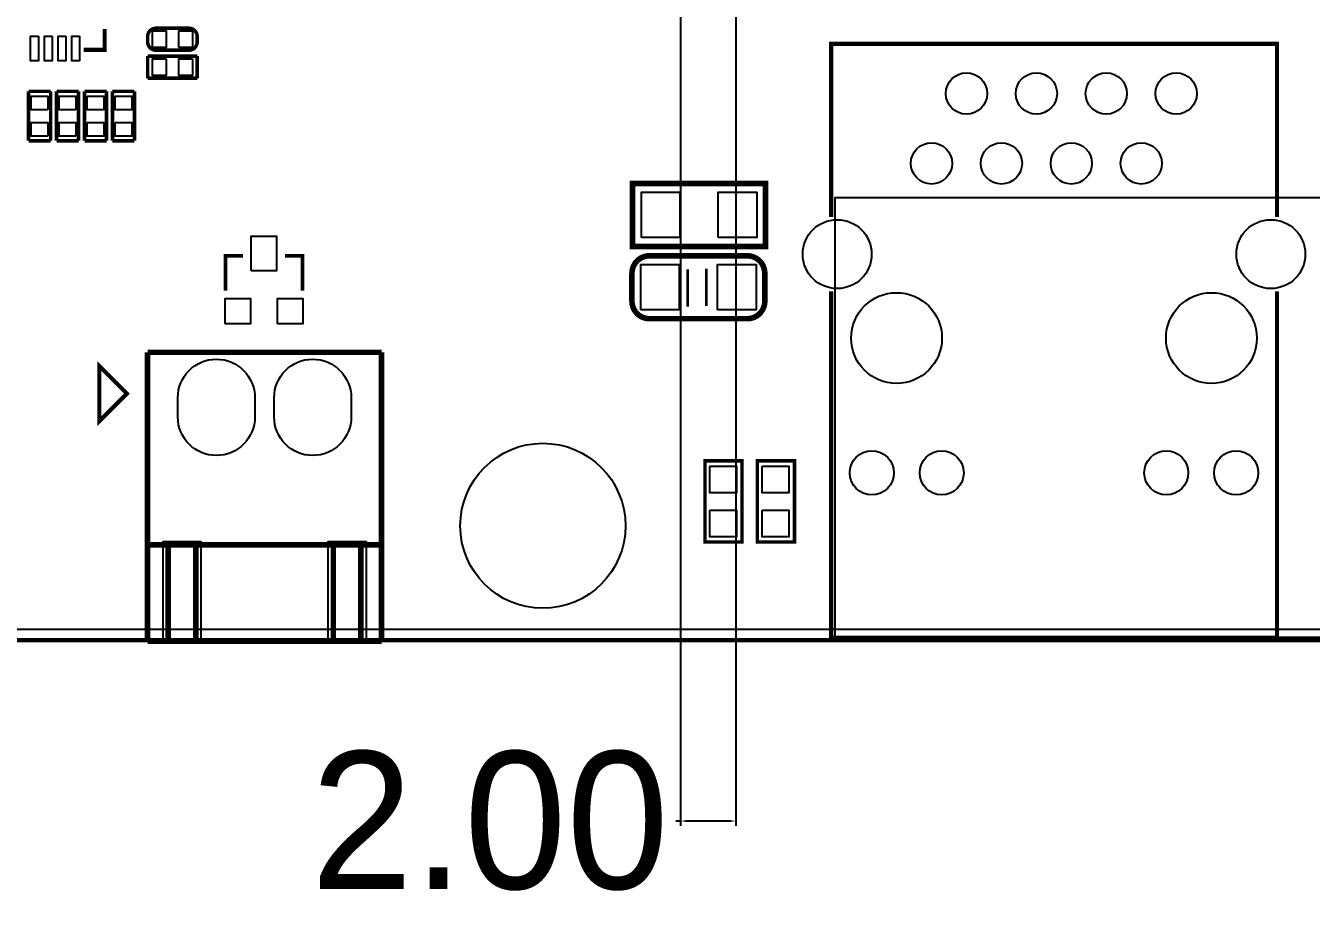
# Model space of a CAD drawing. Extents: x -114 to 119, y -60 to 69.
# Drawn here: x -62.06 to -15.34, y -59.86 to -27.66 of the extents above; entities that cross this region are included whole.
import ezdxf

# ---------------------------------------------------------------- set-up
doc = ezdxf.new("R2010")
doc.units = 0
doc.header["$MEASUREMENT"] = 0
doc.layers.get('0').update_dxf_attribs({"linetype": 'CONTINUOUS'})
doc.layers.get('Defpoints').update_dxf_attribs({"linetype": 'CONTINUOUS'})
doc.layers.add('ETCH_BOTTOM', color=253, linetype='CONTINUOUS')
doc.dimstyles.get("Standard").update_dxf_attribs({"dimtxt": 5, "dimasz": 0.18, "dimexe": 0.18, "dimexo": 0.0625, "dimgap": 0.09, "dimtad": 0, "dimtih": 1, "dimtoh": 1, "dimzin": 0, "dimdsep": 46, "dimtxsty": 'Standard', "dimcen": 0.09, "dimadec": 0, "dimazin": 0, "dimtfac": 1, "dimtofl": 0, "dimtmove": 0, "dimatfit": 3, "dimfxl": 0, "dimtolj": 1, "dimtzin": 0, "dimarcsym": 0})

# ---------------------------------------------------------------- blocks, each defined once
blk = doc.blocks.new('*D14')
at = {"color": 0, "linetype": 'Continuous', "lineweight": -2, "transparency": 16777216}
for p, q in [((-38.259, 1.083), (-38.259, -56.758)), ((-36.259, 1.083), (-36.259, -56.758)), ((-38.259, -56.578), (-38.439, -56.578)), ((-36.439, -56.578), (-38.079, -56.578))]:
    blk.add_line(p, q, dxfattribs=at)
at = {"color": 0, "linetype": 'Continuous', "transparency": 16777216}
for points in [[(-38.079, -56.548), (-38.079, -56.608), (-38.259, -56.578)], [(-36.439, -56.548), (-36.439, -56.608), (-36.259, -56.578)]]:
    blk.add_solid(points, dxfattribs=at)
at = {"layer": 'Defpoints', "color": 0, "linetype": 'Continuous', "transparency": 16777216}
for p in [(-38.259, 1.146), (-36.259, 1.146), (-38.259, -56.578)]:
    blk.add_point(p, dxfattribs=at)
at = {"color": 0, "linetype": 'Continuous', "transparency": 16777216, "insert": (-45.195, -56.578), "char_height": 5, "attachment_point": 5}
blk.add_mtext('\\A1;2.00', dxfattribs=at)

msp = doc.modelspace()

# ---------------------------------------------------------------- linework, layer by layer
at = {"layer": 'ETCH_BOTTOM'}
for points in [[(-89.999998, 47.079103, 0.1524, 0.1524, 0), (-89.999998, -47.9679, 0.1524, 0.1524, 0.414214), (-87.967998, -49.9999, 0.1524, 0.1524, 0), (87.967998, -49.9999, 0.1524, 0.1524, 0.414214), (89.999998, -47.9679, 0.1524, 0.1524, 0), (89.999998, 47.968103, 0.1524, 0.1524, 0.414214), (87.967998, 50.000103, 0.1524, 0.1524, 0), (-87.967998, 50.000103, 0.1524, 0.1524, 0.414214), (-89.999998, 47.968103, 0.1524, 0.1524, 0), (-89.999998, 47.079103, 0.1524, 0.1524, 0)], [(-59.188731, -27.782393, 0.1524, 0.1524, 0), (-59.188731, -28.544393, 0.1524, 0.1524, 0), (-59.950731, -28.544393, 0.1524, 0.1524, 0)], [(-55.825923, -28.0559, 0.127, 0.127, 0), (-55.825923, -28.2559, 0.127, 0.127, -0.414215), (-56.125923, -28.555899, 0.127, 0.127, 0), (-57.325717, -28.555899, 0.127, 0.127, -0.414215), (-57.625717, -28.2559, 0.127, 0.127, 0), (-57.625717, -28.0559, 0.127, 0.127, -0.414215), (-57.325717, -27.755901, 0.127, 0.127, 0), (-56.125923, -27.755901, 0.127, 0.127, -0.414215), (-55.825923, -28.0559, 0.127, 0.127, 0)], [(-16.593312, -34.620175, 0.1524, 0.1524, 0), (-16.593312, -28.320213, 0.1524, 0.1524, 0), (-32.793432, -28.320213, 0.1524, 0.1524, 0), (-32.793432, -34.620175, 0.1524, 0.1524, 0)], [(-57.625717, -28.771901, 0.127, 0.127, 0), (-55.825923, -28.771901, 0.127, 0.127, 0)], [(-57.625717, -29.571899, 0.127, 0.127, 0), (-57.625717, -28.771901, 0.127, 0.127, 0)], [(-55.825923, -28.771901, 0.127, 0.127, 0), (-55.825923, -29.571899, 0.127, 0.127, 0)], [(-55.825923, -29.571899, 0.127, 0.127, 0), (-57.625717, -29.571899, 0.127, 0.127, 0)], [(-61.951819, -30.050003, 0.127, 0.127, 0), (-61.151821, -30.050003, 0.127, 0.127, 0)], [(-61.951819, -31.849797, 0.127, 0.127, 0), (-61.951819, -30.050003, 0.127, 0.127, 0)], [(-61.151821, -30.050003, 0.127, 0.127, 0), (-61.151821, -31.849797, 0.127, 0.127, 0)], [(-60.935819, -30.050003, 0.127, 0.127, 0), (-60.135821, -30.050003, 0.127, 0.127, 0)], [(-60.935819, -31.849797, 0.127, 0.127, 0), (-60.935819, -30.050003, 0.127, 0.127, 0)], [(-60.135821, -30.050003, 0.127, 0.127, 0), (-60.135821, -31.849797, 0.127, 0.127, 0)], [(-59.919819, -31.849797, 0.127, 0.127, 0), (-59.919819, -30.050003, 0.127, 0.127, 0)], [(-59.919819, -30.050003, 0.127, 0.127, 0), (-59.119821, -30.050003, 0.127, 0.127, 0)], [(-59.119821, -30.050003, 0.127, 0.127, 0), (-59.119821, -31.849797, 0.127, 0.127, 0)], [(-58.903819, -31.849797, 0.127, 0.127, 0), (-58.903819, -30.050003, 0.127, 0.127, 0)], [(-58.903819, -30.050003, 0.127, 0.127, 0), (-58.103821, -30.050003, 0.127, 0.127, 0)], [(-58.103821, -30.050003, 0.127, 0.127, 0), (-58.103821, -31.849797, 0.127, 0.127, 0)], [(-61.151821, -31.849797, 0.127, 0.127, 0), (-61.951819, -31.849797, 0.127, 0.127, 0)], [(-60.135821, -31.849797, 0.127, 0.127, 0), (-60.935819, -31.849797, 0.127, 0.127, 0)], [(-59.119821, -31.849797, 0.127, 0.127, 0), (-59.919819, -31.849797, 0.127, 0.127, 0)], [(-58.103821, -31.849797, 0.127, 0.127, 0), (-58.903819, -31.849797, 0.127, 0.127, 0)], [(-40.005, -33.401, 0.2032, 0.2032, 0), (-35.179, -33.401, 0.2032, 0.2032, 0), (-35.179, -35.687, 0.2032, 0.2032, 0), (-40.005, -35.687, 0.2032, 0.2032, 0), (-40.005, -33.401, 0.2032, 0.2032, 0)], [(-54.795598, -37.300306, 0.127, 0.127, 0), (-54.795598, -36.030306, 0.127, 0.127, 0), (-54.160598, -36.030306, 0.127, 0.127, 0)], [(-52.636598, -36.030306, 0.127, 0.127, 0), (-52.001598, -36.030306, 0.127, 0.127, 0), (-52.001598, -37.300306, 0.127, 0.127, 0)], [(-39.393216, -36.0299, 0.2032, 0.2032, 0), (-35.837216, -36.0299, 0.2032, 0.2032, -0.414214), (-35.202216, -36.6649, 0.2032, 0.2032, 0), (-35.202216, -37.6809, 0.2032, 0.2032, -0.414214), (-35.837216, -38.3159, 0.2032, 0.2032, 0), (-39.393216, -38.3159, 0.2032, 0.2032, -0.414214), (-40.028216, -37.6809, 0.2032, 0.2032, 0), (-40.028216, -36.6649, 0.2032, 0.2032, -0.414214), (-39.393216, -36.0299, 0.2032, 0.2032, 0)], [(-38.006807, -36.520907, 0.1016, 0.1016, 0), (-38.006807, -37.874296, 0.1016, 0.1016, 0)], [(-37.323725, -36.501908, 0.1016, 0.1016, 0), (-37.323725, -37.855398, 0.1016, 0.1016, 0)], [(-16.593312, -37.320195, 0.1524, 0.1524, 0), (-16.593312, -49.920119, 0.1524, 0.1524, 0), (-32.793432, -49.920119, 0.1524, 0.1524, 0), (-32.793432, -37.320195, 0.1524, 0.1524, 0)], [(-57.628104, -39.537818, 0.2032, 0.2032, 0), (-57.628104, -50.037822, 0.2032, 0.2032, 0)], [(-49.128096, -39.537818, 0.2032, 0.2032, 0), (-57.628104, -39.537818, 0.2032, 0.2032, 0)], [(-49.128096, -50.037822, 0.2032, 0.2032, 0), (-49.128096, -39.537818, 0.2032, 0.2032, 0)], [(-59.378088, -40.037817, 0.150012, 0.150012, 0), (-59.378088, -42.037813, 0.150012, 0.150012, 0), (-58.37809, -41.037815, 0.150012, 0.150012, 0), (-59.378088, -40.037817, 0.150012, 0.150012, 0)], [(-36.0299, -46.4312, 0.127, 0.127, 0), (-37.3761, -46.4312, 0.127, 0.127, 0), (-37.3761, -43.4848, 0.127, 0.127, 0), (-36.0299, -43.4848, 0.127, 0.127, 0), (-36.0299, -46.4312, 0.127, 0.127, 0)], [(-34.1249, -46.4312, 0.127, 0.127, 0), (-35.4711, -46.4312, 0.127, 0.127, 0), (-35.4711, -43.4848, 0.127, 0.127, 0), (-34.1249, -43.4848, 0.127, 0.127, 0), (-34.1249, -46.4312, 0.127, 0.127, 0)], [(-57.628104, -46.537804, 0.2032, 0.2032, 0), (-49.128096, -46.537804, 0.2032, 0.2032, 0)], [(-56.878093, -46.537804, 0.2032, 0.2032, 0), (-56.878093, -50.037822, 0.2032, 0.2032, 0)], [(-55.878095, -46.537804, 0.2032, 0.2032, 0), (-56.878093, -46.537804, 0.2032, 0.2032, 0)], [(-55.878095, -50.037822, 0.2032, 0.2032, 0), (-55.878095, -46.537804, 0.2032, 0.2032, 0)], [(-50.878105, -46.537804, 0.2032, 0.2032, 0), (-49.878107, -46.537804, 0.2032, 0.2032, 0)], [(-50.878105, -50.037822, 0.2032, 0.2032, 0), (-50.878105, -46.537804, 0.2032, 0.2032, 0)], [(-49.878107, -46.537804, 0.2032, 0.2032, 0), (-49.878107, -50.037822, 0.2032, 0.2032, 0)], [(-57.628104, -50.037822, 0.2032, 0.2032, 0), (-49.128096, -50.037822, 0.2032, 0.2032, 0)]]:
    msp.add_lwpolyline(points, format="xyseb", dxfattribs=at)
for points in [[(-87.967998, -49.6189, -0.414214), (-89.618998, -47.9679), (-89.618998, 47.968103, -0.414214), (-87.967998, 49.619103), (87.967998, 49.619103, -0.414214), (89.618998, 47.968103), (89.618998, -47.9679, -0.414214), (87.967998, -49.6189)], [(-53.728061, -41.187815), (-53.728061, -41.887813, -1), (-56.528157, -41.887813), (-56.528157, -41.187815, -1)], [(-50.228043, -41.187815), (-50.228043, -41.887813, -1), (-53.028139, -41.887813), (-53.028139, -41.187815, -1)]]:
    msp.add_lwpolyline(points, format="xyb", close=True, dxfattribs=at)
for points in [[(-57.454571, -28.455849), (-57.454571, -27.855951), (-56.954471, -27.855951), (-56.954471, -28.455849)], [(-56.497195, -28.455849), (-56.497195, -27.855951), (-55.997094, -27.855951), (-55.997094, -28.455849)], [(-61.596727, -28.046388), (-61.596727, -28.946386), (-61.876737, -28.946386), (-61.876737, -28.046388)], [(-61.096728, -28.046388), (-61.096728, -28.946386), (-61.376738, -28.946386), (-61.376738, -28.046388)], [(-60.596729, -28.046388), (-60.596729, -28.946386), (-60.876739, -28.946386), (-60.876739, -28.046388)], [(-60.09673, -28.046388), (-60.09673, -28.946386), (-60.37674, -28.946386), (-60.37674, -28.046388)], [(-56.954458, -28.871951), (-56.954458, -29.471849), (-57.454559, -29.471849), (-57.454559, -28.871951)], [(-55.997081, -28.871951), (-55.997081, -29.471849), (-56.497182, -29.471849), (-56.497182, -28.871951)], [(-61.251871, -30.721262), (-61.851769, -30.721262), (-61.851769, -30.221161), (-61.251871, -30.221161)], [(-60.235871, -30.721262), (-60.835769, -30.721262), (-60.835769, -30.221161), (-60.235871, -30.221161)], [(-59.819769, -30.221161), (-59.219871, -30.221161), (-59.219871, -30.721262), (-59.819769, -30.721262)], [(-58.803769, -30.221161), (-58.203871, -30.221161), (-58.203871, -30.721262), (-58.803769, -30.721262)], [(-61.251871, -31.678639), (-61.851769, -31.678639), (-61.851769, -31.178538), (-61.251871, -31.178538)], [(-60.235871, -31.678639), (-60.835769, -31.678639), (-60.835769, -31.178538), (-60.235871, -31.178538)], [(-59.819769, -31.178538), (-59.219871, -31.178538), (-59.219871, -31.678639), (-59.819769, -31.678639)], [(-58.803769, -31.178538), (-58.203871, -31.178538), (-58.203871, -31.678639), (-58.803769, -31.678639)], [(-39.6875, -35.3695), (-39.6875, -33.7185), (-38.2905, -33.7185), (-38.2905, -35.3695)], [(-36.8935, -35.3695), (-36.8935, -33.7185), (-35.4965, -33.7185), (-35.4965, -35.3695)], [(-32.639, -49.911), (-32.639, -33.909), (5.207, -33.909), (8.763, -37.465), (13.462, -37.465), (14.097, -38.1), (14.097, -40.132), (14.605, -40.64), (24.892, -40.64), (25.527, -40.005), (25.527, -37.719), (26.035, -37.211), (28.194, -37.211), (29.337, -38.354), (29.337, -49.657), (29.083, -49.911)], [(-53.858592, -36.581309), (-53.858592, -35.311309), (-52.938604, -35.311309), (-52.938604, -36.581309)], [(-39.710716, -37.9984), (-39.710716, -36.3474), (-38.313716, -36.3474), (-38.313716, -37.9984)], [(-36.916716, -37.9984), (-36.916716, -36.3474), (-35.519716, -36.3474), (-35.519716, -37.9984)], [(-54.808603, -38.506298), (-54.808603, -37.58631), (-53.888615, -37.58631), (-53.888615, -38.506298)], [(-52.908581, -38.506298), (-52.908581, -37.58631), (-51.988593, -37.58631), (-51.988593, -38.506298)], [(-37.1983, -43.6753), (-36.2331, -43.6753), (-36.2331, -44.6405), (-37.1983, -44.6405)], [(-35.2933, -43.6753), (-34.3281, -43.6753), (-34.3281, -44.6405), (-35.2933, -44.6405)], [(-37.1983, -45.2755), (-36.2331, -45.2755), (-36.2331, -46.2407), (-37.1983, -46.2407)], [(-35.2933, -45.2755), (-34.3281, -45.2755), (-34.3281, -46.2407), (-35.2933, -46.2407)], [(-57.076594, -50.037822), (-55.679594, -50.037822), (-55.679594, -46.428914), (-57.076594, -46.428914)], [(-51.076606, -50.037822), (-49.679606, -50.037822), (-49.679606, -46.428914), (-51.076606, -46.428914)]]:
    msp.add_lwpolyline(points, close=True, dxfattribs=at)
for centre, radius in [((-27.873452, -30.130217), 0.750062), ((-25.333452, -30.130217), 0.750062), ((-22.793452, -30.130217), 0.750062), ((-20.253452, -30.130217), 0.750062), ((-29.143452, -32.670217), 0.750062), ((-26.603452, -32.670217), 0.750062), ((-24.063452, -32.670217), 0.750062), ((-21.523452, -32.670217), 0.750062), ((-32.572452, -35.969677), 1.250061), ((-16.814292, -35.969677), 1.250061), ((-30.413452, -39.020217), 1.649984), ((-18.973292, -39.020217), 1.649984), ((-43.264938, -45.844917), 2.999994), ((-31.312612, -43.919877), 0.799973), ((-28.772612, -43.919877), 0.799973), ((-20.614132, -43.919877), 0.799973), ((-18.074132, -43.919877), 0.799973)]:
    msp.add_circle(centre, radius, dxfattribs=at)

# ---------------------------------------------------------------- dimensions: what is measured, and where the dimension line sits
at = {"linetype": 'Continuous'}
dim = msp.add_linear_dim(base=(-38.258674, -56.578131), p1=(-36.258678, 1.145921), p2=(-38.258674, 1.145921), dimstyle='Standard', dxfattribs=at)
dim.commit()
dim.dimension.update_dxf_attribs({"geometry": '*D14', "text_midpoint": (-45.195341, -56.578131)})

doc.saveas('drawing.dxf')
